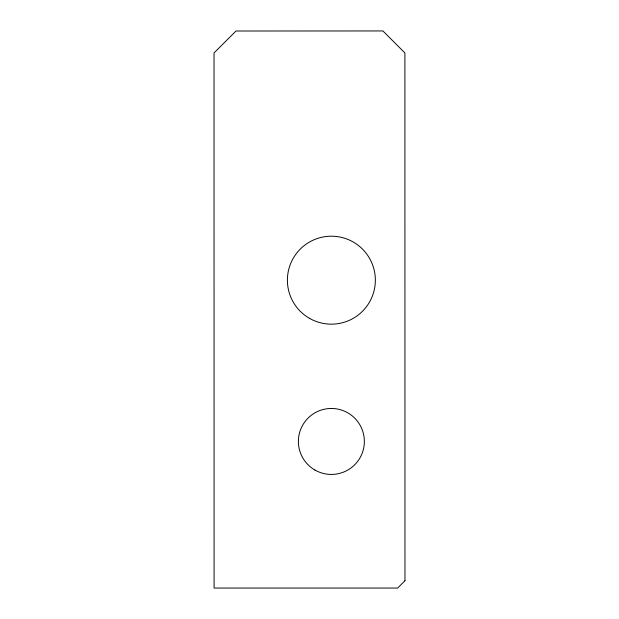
<?xml version="1.0" encoding="UTF-8"?>
<svg xmlns="http://www.w3.org/2000/svg" width="619" height="619" viewBox="0 0 619 619"><rect width="100%" height="100%" fill="white"/><g stroke="black" fill="none" stroke-linecap="round" stroke-linejoin="round"><path stroke-width="0.93" d="M404.973 580.723L397.646 588.05L214.089 588.05L214.019 52.94L236.009 31.012L382.913 30.95L404.903 52.94L404.973 580.723M314.878 470.014A32.985 32.985 0 0 0 364.359 441.448A32.985 32.985 0 0 0 314.878 412.881A32.985 32.985 0 0 0 314.878 470.014M309.384 318.267A43.98 43.98 0 0 0 375.354 280.183A43.98 43.98 0 0 0 309.384 242.091A43.98 43.98 0 0 0 309.384 318.267"/></g></svg>
